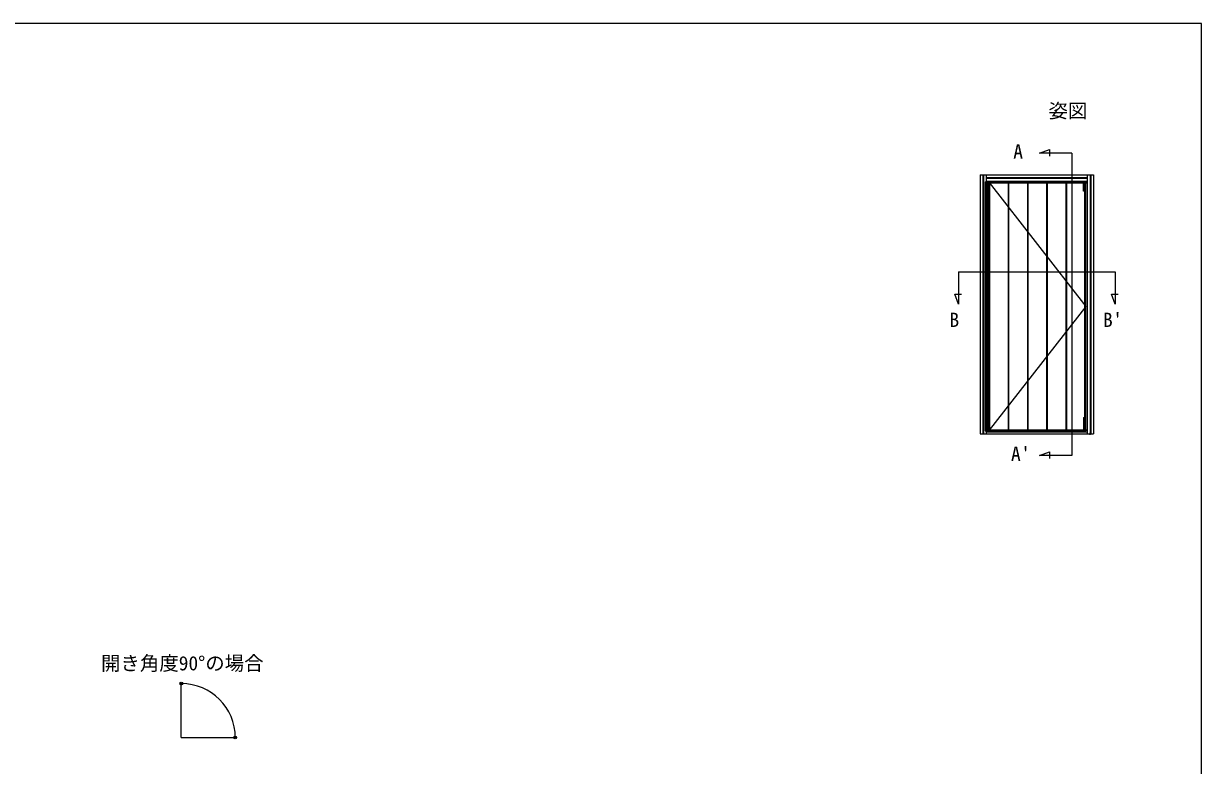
# Model space of a CAD drawing. Units: millimetres, scale not verified. Extents: x -525 to 525, y -786 to 786.
# Drawn here: x -20 to 525, y 401 to 744 of the extents above; entities that cross this region are included whole.
import ezdxf
from ezdxf.enums import TextEntityAlignment as Align

# ---------------------------------------------------------------- set-up
doc = ezdxf.new("R2010")
doc.units = ezdxf.units.MM
doc.header["$LTSCALE"] = 4
for name, color, linetype in [('0-1_USER1', 3, 'Continuous'), ('0-4_YKK_12', 2, 'Continuous'), ('0-6_YKK_A1', 4, 'Continuous'), ('0-7_YKK_D', 6, 'Continuous'), ('0-8_YKK_ZWAK', 7, 'Continuous')]:
    doc.layers.add(name, color=color, linetype=linetype)
doc.styles.add('ＭＳ ゴシック', font='')
doc.styles.get('ＭＳ ゴシック').set_extended_font_data('MS Gothic')

msp = doc.modelspace()

# ---------------------------------------------------------------- linework, layer by layer
at = {"layer": '0-4_YKK_12'}
for p, q in [((465, 684.3), (450, 684.3)), ((465, 684.3), (465, 544.275)), ((412.5, 629.3), (485, 629.3)), ((412.5, 629.3), (412.5, 614.3)), ((485, 629.3), (485, 614.3)), ((465, 544.275), (450, 544.275)), ((52.58, 413.594), (52.58, 438.794)), ((52.58, 413.594), (77.78, 413.594))]:
    msp.add_line(p, q, dxfattribs=at)
for points in [[(450, 684.3), (454.68, 686.003), (454.68, 682.883)], [(412.5, 614.3), (410.797, 618.98), (413.917, 618.98)], [(485, 614.3), (483.297, 618.98), (486.417, 618.98)], [(450, 544.275), (454.68, 545.978), (454.68, 542.858)]]:
    msp.add_lwpolyline(points, dxfattribs=at)
at = {"layer": '0-6_YKK_A1'}
for p, q in [((422.5, 674.3), (475, 674.3)), ((422.5, 674.3), (422.5, 554.275)), ((423.75, 674.3), (423.75, 554.275)), ((424.1, 674.3), (424.1, 554.275)), ((424.85, 671), (424.85, 555.65)), ((424.85, 671), (426.75, 671)), ((424.9, 671), (424.9, 555.65)), ((425.45, 671), (425.45, 674.3)), ((425.45, 673.05), (472.05, 673.05)), ((425.45, 672.7), (472.05, 672.7)), ((425.45, 671.35), (472.05, 671.35)), ((425.9, 671), (425.9, 555.65)), ((426.7, 671), (426.7, 555.65)), ((426.75, 670.175), (426.75, 671.05)), ((426.75, 671.05), (471.4, 671.05)), ((426.75, 671), (426.75, 555.6)), ((470.525, 671.05), (470.525, 666.675)), ((471.4, 671), (471.318, 671)), ((471.4, 555.6), (471.4, 671.05)), ((472.05, 674.3), (472.05, 554.275)), ((473.4, 674.3), (473.4, 554.275)), ((473.75, 674.3), (473.75, 554.275)), ((475, 674.3), (475, 554.275)), ((425.45, 670.475), (472.05, 670.475)), ((426.7, 556.125), (426.7, 670.475)), ((470.295, 670.625), (426.75, 670.625)), ((426.9, 556.025), (426.9, 670.625)), ((426.95, 556.025), (426.95, 670.625)), ((435.625, 556.025), (435.625, 670.625)), ((435.675, 556.025), (435.675, 670.625)), ((435.825, 556.025), (435.825, 670.625)), ((435.875, 556.025), (435.875, 670.625)), ((444.55, 556.025), (444.55, 670.625)), ((444.6, 556.025), (444.6, 670.625)), ((444.75, 556.025), (444.75, 670.625)), ((444.8, 556.025), (444.8, 670.625)), ((453.475, 556.025), (453.475, 670.625)), ((453.525, 556.025), (453.525, 670.625)), ((453.675, 556.025), (453.675, 670.625)), ((453.725, 556.025), (453.725, 670.625)), ((462.4, 556.025), (462.4, 670.625)), ((462.45, 556.025), (462.45, 670.625)), ((462.6, 556.025), (462.6, 670.625)), ((462.65, 556.025), (462.65, 670.625)), ((470.8, 670.475), (470.8, 556.125)), ((471.2, 561.8), (471.2, 666.675)), ((471.25, 561.8), (471.25, 666.675)), ((471.4, 561.425), (471.4, 666.35)), ((426.75, 556.475), (426.75, 555.65)), ((470.445, 561.8), (471.25, 561.8)), ((470.445, 561.8), (470.445, 555.6)), ((470.525, 555.6), (470.525, 561.8)), ((422.5, 554.275), (475, 554.275)), ((424.2, 554.454), (424.2, 553.963)), ((424.85, 555.65), (426.75, 555.65)), ((425.45, 555.225), (472.05, 555.225)), ((470.295, 556.025), (426.75, 556.025)), ((426.75, 555.6), (471.4, 555.6)), ((471.313, 555.65), (471.4, 555.65)), ((473.3, 554.685), (473.3, 553.756))]:
    msp.add_line(p, q, dxfattribs=at)
for points in [[(425.45, 554.275), (425.45, 555.65), (425.45, 671)], [(471.25, 666.675), (470.445, 666.675), (470.445, 671.05)], [(426.75, 670.625), (471.4, 613.325), (426.75, 556.025)], [(425.45, 556.125), (471.4, 556.125), (472.05, 556.125)]]:
    msp.add_lwpolyline(points, dxfattribs=at)
for points in [[(470.295, 671.05), (470.295, 670.625), (470.445, 670.625), (470.445, 671.05)], [(470.525, 671.05), (471.4, 671.05), (471.4, 670.9), (470.525, 670.9)], [(470.295, 556.025), (470.295, 555.6), (470.445, 555.6), (470.445, 556.025)], [(470.525, 555.75), (471.4, 555.75), (471.4, 555.6), (470.525, 555.6)]]:
    msp.add_lwpolyline(points, close=True, dxfattribs=at)
at = {"layer": '0-7_YKK_D'}
for centre in [(52.58, 438.583), (77.569, 413.594)]:
    msp.add_circle(centre, 0.637, dxfattribs=at)
msp.add_arc((52.58, 413.594), 24.99, 0, 90, dxfattribs=at)
at = {"layer": '0-8_YKK_ZWAK'}
msp.add_line((525, 744.3), (-525, 744.3), dxfattribs=at)
msp.add_lwpolyline([(-525, -785.7), (525, -785.7), (525, 744.3)], dxfattribs=at)

# ---------------------------------------------------------------- texts
at = {"layer": '0-1_USER1', "style": 'ＭＳ ゴシック'}
for s, p in [('姿図', (454.148, 698.612)), ('A', (437.858, 679.8)), ('B', (408.307, 601.8)), ("B'", (479.426, 601.8)), ("A'", (436.81, 539.775))]:
    msp.add_text(s, height=6.598, dxfattribs=at).set_placement(p, align=Align.BOTTOM_LEFT)
at = {"layer": '0-7_YKK_D', "style": 'ＭＳ ゴシック'}
msp.add_text('開き角度90°の場合', height=6.598, dxfattribs=at).set_placement((15.383, 442.753), align=Align.BOTTOM_LEFT)

doc.saveas('drawing.dxf')
